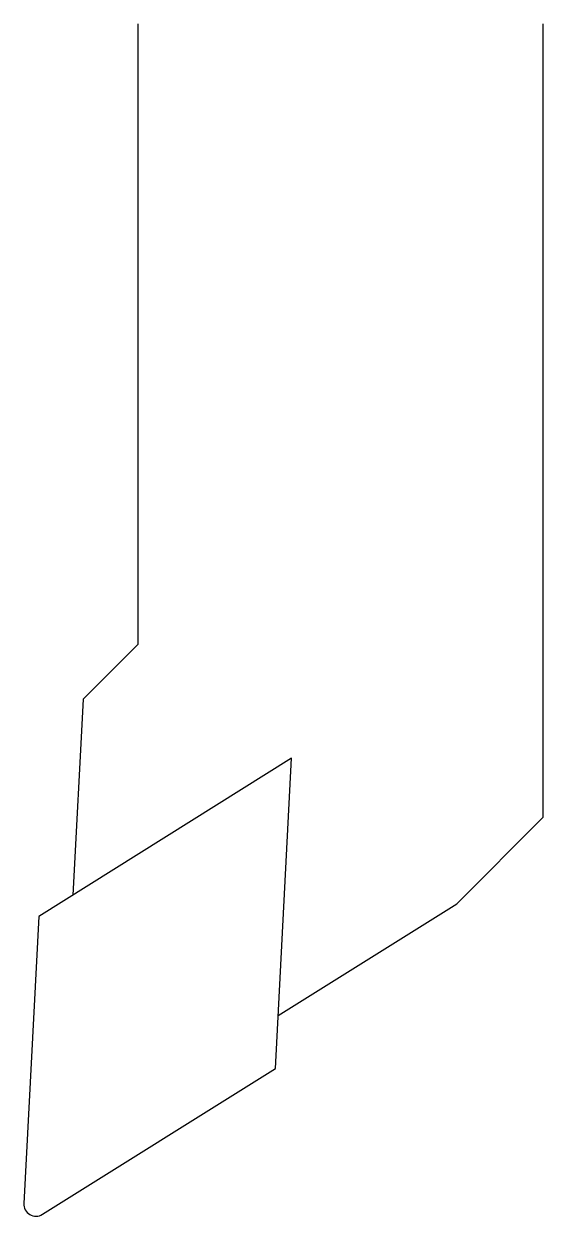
# Model space of a CAD drawing. Extents: x 0 to 25.6, y 0 to 58.8.
import ezdxf

# ---------------------------------------------------------------- set-up
doc = ezdxf.new("R2010")
doc.units = 0
doc.layers.add('1-1___', color=7, linetype='CONTINUOUS')

msp = doc.modelspace()

# ---------------------------------------------------------------- linework, layer by layer
at = {"layer": '1-1___', "color": 7, "linetype": 'CONTINUOUS'}
for p, q in [((5.62, 58.763), (5.62, 28.173)), ((25.62, 19.657), (25.62, 58.763)), ((5.62, 28.173), (2.926, 25.479)), ((2.926, 25.479), (2.42, 15.823)), ((13.21, 22.565), (0.742, 14.775)), ((12.408, 7.271), (13.21, 22.565)), ((21.355, 15.391), (25.62, 19.657)), ((12.545, 9.887), (21.355, 15.391)), ((0.742, 14.775), (0.001, 0.631)), ((0.918, 0.091), (12.408, 7.271))]:
    msp.add_line(p, q, dxfattribs=at)
msp.add_arc((0.6, 0.6), 0.6, 177, 302, dxfattribs=at)

doc.saveas('drawing.dxf')
